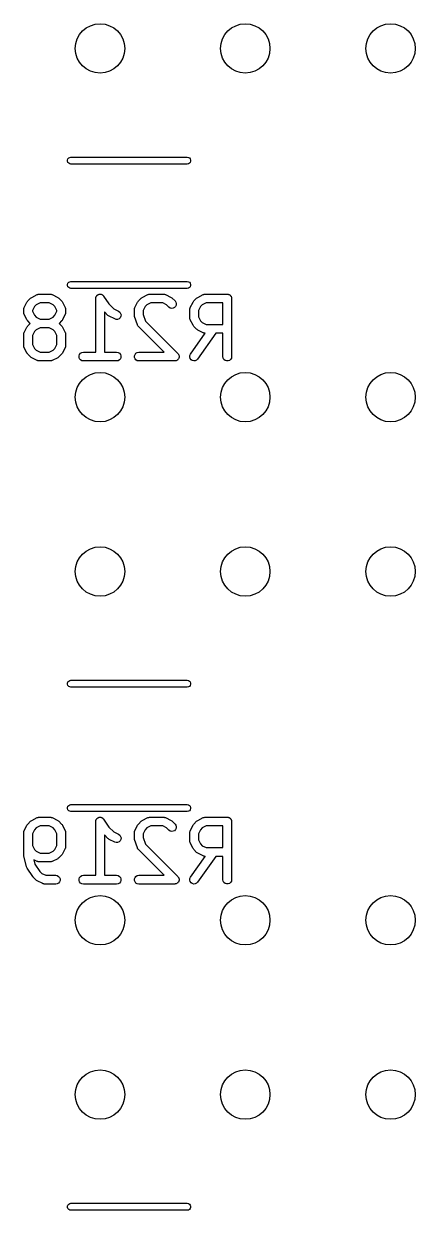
# Model space of a CAD drawing. Extents: x 25 to 326, y -201 to -21.
# Drawn here: x 101.19 to 107.92, y -155.99 to -135.57 of the extents above; entities that cross this region are included whole.
import ezdxf

# ---------------------------------------------------------------- set-up
doc = ezdxf.new("R2010")
doc.units = 0
doc.header["$MEASUREMENT"] = 0
doc.layers.add('BLACK', color=7, linetype='CONTINUOUS')

msp = doc.modelspace()

# ---------------------------------------------------------------- linework, layer by layer
at = {"layer": 'Black'}
for p, q in [((101.941, -137.92), (101.948, -137.9)), ((101.941, -137.94), (101.941, -137.92)), ((101.948, -137.96), (101.941, -137.94)), ((101.948, -137.9), (101.961, -137.884)), ((101.961, -137.976), (101.948, -137.96)), ((101.961, -137.884), (101.979, -137.874)), ((101.979, -137.986), (101.961, -137.976)), ((101.979, -137.874), (102, -137.87)), ((102, -137.99), (101.979, -137.986)), ((102, -137.87), (104, -137.87)), ((104, -137.99), (102, -137.99)), ((104, -137.87), (104.021, -137.874)), ((104.021, -137.986), (104, -137.99)), ((104.021, -137.874), (104.039, -137.884)), ((104.039, -137.976), (104.021, -137.986)), ((104.039, -137.884), (104.052, -137.9)), ((104.052, -137.96), (104.039, -137.976)), ((104.052, -137.9), (104.059, -137.92)), ((104.059, -137.94), (104.052, -137.96)), ((104.059, -137.92), (104.059, -137.94)), ((101.941, -140.06), (101.948, -140.04)), ((101.948, -140.04), (101.961, -140.024)), ((101.961, -140.024), (101.979, -140.014)), ((101.979, -140.014), (102, -140.01)), ((102, -140.01), (104, -140.01)), ((104, -140.01), (104.021, -140.014)), ((104.021, -140.014), (104.039, -140.024)), ((104.039, -140.024), (104.052, -140.04)), ((104.052, -140.04), (104.059, -140.06)), ((101.324, -140.283), (101.419, -140.235)), ((101.419, -140.235), (101.423, -140.234)), ((101.423, -140.234), (101.427, -140.232)), ((101.427, -140.232), (101.435, -140.23)), ((101.435, -140.23), (101.444, -140.228)), ((101.444, -140.228), (101.448, -140.228)), ((101.448, -140.228), (101.452, -140.227)), ((101.452, -140.227), (101.643, -140.227)), ((101.643, -140.227), (101.647, -140.228)), ((101.647, -140.228), (101.651, -140.228)), ((101.651, -140.228), (101.66, -140.23)), ((101.66, -140.23), (101.669, -140.232)), ((101.669, -140.232), (101.672, -140.234)), ((101.672, -140.234), (101.676, -140.235)), ((101.676, -140.235), (101.772, -140.283)), ((101.941, -140.08), (101.941, -140.06)), ((101.948, -140.1), (101.941, -140.08)), ((101.961, -140.116), (101.948, -140.1)), ((101.979, -140.126), (101.961, -140.116)), ((102, -140.13), (101.979, -140.126)), ((104, -140.13), (102, -140.13)), ((102.446, -140.252), (102.448, -140.248)), ((102.448, -140.248), (102.456, -140.243)), ((102.456, -140.243), (102.462, -140.237)), ((102.462, -140.237), (102.466, -140.236)), ((102.466, -140.236), (102.47, -140.234)), ((102.47, -140.234), (102.479, -140.232)), ((102.479, -140.232), (102.487, -140.229)), ((102.487, -140.229), (102.491, -140.229)), ((102.491, -140.229), (102.495, -140.228)), ((102.495, -140.228), (102.504, -140.229)), ((102.504, -140.229), (102.513, -140.229)), ((102.513, -140.229), (102.517, -140.23)), ((102.517, -140.23), (102.521, -140.23)), ((102.521, -140.23), (102.529, -140.234)), ((102.529, -140.234), (102.537, -140.237)), ((102.537, -140.237), (102.541, -140.24)), ((102.541, -140.24), (102.544, -140.242)), ((102.544, -140.242), (102.551, -140.248)), ((102.551, -140.248), (102.557, -140.254)), ((103.228, -140.283), (103.324, -140.235)), ((103.324, -140.235), (103.328, -140.234)), ((103.328, -140.234), (103.331, -140.232)), ((103.331, -140.232), (103.34, -140.23)), ((103.34, -140.23), (103.349, -140.228)), ((103.349, -140.228), (103.353, -140.228)), ((103.353, -140.228), (103.357, -140.227)), ((103.357, -140.227), (103.595, -140.227)), ((103.595, -140.227), (103.599, -140.228)), ((103.599, -140.228), (103.604, -140.228)), ((103.604, -140.228), (103.612, -140.23)), ((103.612, -140.23), (103.621, -140.232)), ((103.621, -140.232), (103.625, -140.234)), ((103.625, -140.234), (103.629, -140.235)), ((103.629, -140.235), (103.724, -140.283)), ((104.021, -140.126), (104, -140.13)), ((104.039, -140.116), (104.021, -140.126)), ((104.052, -140.1), (104.039, -140.116)), ((104.059, -140.08), (104.052, -140.1)), ((104.059, -140.06), (104.059, -140.08)), ((104.181, -140.283), (104.276, -140.235)), ((104.276, -140.235), (104.28, -140.234)), ((104.28, -140.234), (104.284, -140.232)), ((104.284, -140.232), (104.293, -140.23)), ((104.293, -140.23), (104.301, -140.228)), ((104.301, -140.228), (104.305, -140.228)), ((104.305, -140.228), (104.31, -140.227)), ((104.31, -140.227), (104.69, -140.227)), ((104.69, -140.227), (104.697, -140.229)), ((104.697, -140.229), (104.703, -140.229)), ((104.703, -140.229), (104.71, -140.231)), ((104.71, -140.231), (104.716, -140.232)), ((104.716, -140.232), (104.722, -140.235)), ((104.722, -140.235), (104.728, -140.237)), ((104.728, -140.237), (104.733, -140.242)), ((104.733, -140.242), (104.739, -140.245)), ((104.739, -140.245), (104.743, -140.25)), ((104.743, -140.25), (104.748, -140.254)), ((101.195, -140.459), (101.242, -140.364)), ((101.242, -140.364), (101.25, -140.354)), ((101.25, -140.354), (101.256, -140.345)), ((101.256, -140.345), (101.304, -140.297)), ((101.304, -140.297), (101.314, -140.29)), ((101.314, -140.29), (101.324, -140.283)), ((101.371, -140.442), (101.337, -140.511)), ((101.402, -140.412), (101.371, -140.442)), ((101.47, -140.377), (101.402, -140.412)), ((101.625, -140.377), (101.47, -140.377)), ((101.694, -140.412), (101.625, -140.377)), ((101.724, -140.442), (101.694, -140.412)), ((101.758, -140.511), (101.724, -140.442)), ((101.772, -140.283), (101.781, -140.29)), ((101.781, -140.29), (101.791, -140.297)), ((101.791, -140.297), (101.839, -140.345)), ((101.839, -140.345), (101.846, -140.354)), ((101.846, -140.354), (101.853, -140.364)), ((101.853, -140.364), (101.9, -140.459)), ((102.425, -140.294), (102.428, -140.286)), ((102.426, -140.298), (102.425, -140.294)), ((102.425, -140.302), (102.426, -140.298)), ((102.425, -141.227), (102.425, -140.302)), ((102.428, -140.286), (102.43, -140.277)), ((102.43, -140.277), (102.432, -140.273)), ((102.432, -140.273), (102.433, -140.269)), ((102.433, -140.269), (102.438, -140.262)), ((102.438, -140.262), (102.443, -140.254)), ((102.443, -140.254), (102.446, -140.252)), ((102.557, -140.254), (102.56, -140.258)), ((102.56, -140.258), (102.562, -140.261)), ((102.562, -140.261), (102.654, -140.397)), ((102.654, -140.397), (102.735, -140.479)), ((103.1, -140.459), (103.147, -140.364)), ((103.147, -140.364), (103.154, -140.354)), ((103.154, -140.354), (103.161, -140.345)), ((103.161, -140.345), (103.209, -140.297)), ((103.209, -140.297), (103.219, -140.29)), ((103.219, -140.29), (103.228, -140.283)), ((103.276, -140.442), (103.242, -140.511)), ((103.306, -140.412), (103.276, -140.442)), ((103.375, -140.377), (103.306, -140.412)), ((103.578, -140.377), (103.375, -140.377)), ((103.646, -140.412), (103.578, -140.377)), ((103.685, -140.451), (103.646, -140.412)), ((103.706, -140.466), (103.685, -140.451)), ((103.724, -140.283), (103.734, -140.29)), ((103.734, -140.29), (103.744, -140.297)), ((103.744, -140.297), (103.791, -140.345)), ((103.8, -140.441), (103.781, -140.459)), ((103.791, -140.345), (103.806, -140.366)), ((103.811, -140.417), (103.8, -140.441)), ((103.806, -140.366), (103.813, -140.391)), ((103.813, -140.391), (103.811, -140.417)), ((104.052, -140.459), (104.1, -140.364)), ((104.1, -140.364), (104.107, -140.354)), ((104.107, -140.354), (104.114, -140.345)), ((104.114, -140.345), (104.161, -140.297)), ((104.161, -140.297), (104.171, -140.29)), ((104.171, -140.29), (104.181, -140.283)), ((104.228, -140.442), (104.194, -140.511)), ((104.259, -140.412), (104.228, -140.442)), ((104.327, -140.377), (104.259, -140.412)), ((104.615, -140.377), (104.327, -140.377)), ((104.615, -140.751), (104.615, -140.377)), ((104.748, -140.254), (104.751, -140.26)), ((104.751, -140.26), (104.755, -140.265)), ((104.755, -140.265), (104.758, -140.271)), ((104.758, -140.271), (104.761, -140.277)), ((104.761, -140.277), (104.762, -140.283)), ((104.762, -140.283), (104.764, -140.289)), ((104.764, -140.289), (104.764, -140.296)), ((104.764, -140.296), (104.765, -140.302)), ((104.765, -140.302), (104.765, -141.302)), ((101.187, -140.484), (101.19, -140.476)), ((101.188, -140.489), (101.187, -140.484)), ((101.187, -140.493), (101.188, -140.489)), ((101.187, -140.54), (101.187, -140.493)), ((101.188, -140.545), (101.187, -140.54)), ((101.187, -140.549), (101.188, -140.545)), ((101.19, -140.557), (101.187, -140.549)), ((101.19, -140.476), (101.191, -140.467)), ((101.191, -140.566), (101.19, -140.557)), ((101.191, -140.467), (101.194, -140.463)), ((101.194, -140.57), (101.191, -140.566)), ((101.194, -140.463), (101.195, -140.459)), ((101.195, -140.574), (101.194, -140.57)), ((101.242, -140.669), (101.195, -140.574)), ((101.337, -140.511), (101.337, -140.523)), ((101.337, -140.523), (101.371, -140.591)), ((101.371, -140.591), (101.402, -140.622)), ((101.402, -140.622), (101.47, -140.656)), ((101.47, -140.656), (101.625, -140.656)), ((101.625, -140.656), (101.694, -140.622)), ((101.694, -140.622), (101.724, -140.591)), ((101.724, -140.591), (101.758, -140.523)), ((101.758, -140.523), (101.758, -140.511)), ((101.9, -140.574), (101.853, -140.669)), ((101.9, -140.459), (101.902, -140.463)), ((101.902, -140.57), (101.9, -140.574)), ((101.902, -140.463), (101.904, -140.467)), ((101.904, -140.566), (101.902, -140.57)), ((101.904, -140.467), (101.905, -140.476)), ((101.905, -140.557), (101.904, -140.566)), ((101.905, -140.476), (101.908, -140.484)), ((101.908, -140.549), (101.905, -140.557)), ((101.908, -140.484), (101.908, -140.489)), ((101.908, -140.489), (101.908, -140.493)), ((101.908, -140.493), (101.908, -140.54)), ((101.908, -140.54), (101.908, -140.545)), ((101.908, -140.545), (101.908, -140.549)), ((102.637, -140.594), (102.575, -140.531)), ((102.575, -140.531), (102.575, -141.227)), ((102.647, -140.6), (102.637, -140.594)), ((102.657, -140.608), (102.647, -140.6)), ((102.752, -140.655), (102.657, -140.608)), ((102.735, -140.479), (102.819, -140.521)), ((102.777, -140.663), (102.752, -140.655)), ((102.827, -140.651), (102.803, -140.661)), ((102.819, -140.521), (102.84, -140.537)), ((102.846, -140.633), (102.827, -140.651)), ((102.84, -140.537), (102.855, -140.558)), ((102.858, -140.609), (102.846, -140.633)), ((102.855, -140.558), (102.861, -140.584)), ((102.861, -140.584), (102.858, -140.609)), ((103.092, -140.484), (103.095, -140.476)), ((103.092, -140.489), (103.092, -140.484)), ((103.092, -140.493), (103.092, -140.489)), ((103.092, -140.588), (103.092, -140.493)), ((103.094, -140.6), (103.092, -140.588)), ((103.096, -140.612), (103.094, -140.6)), ((103.095, -140.476), (103.096, -140.467)), ((103.096, -140.467), (103.098, -140.463)), ((103.143, -140.755), (103.096, -140.612)), ((103.098, -140.463), (103.1, -140.459)), ((103.242, -140.511), (103.242, -140.576)), ((103.242, -140.576), (103.28, -140.69)), ((103.732, -140.472), (103.706, -140.466)), ((103.758, -140.47), (103.732, -140.472)), ((103.781, -140.459), (103.758, -140.47)), ((104.044, -140.493), (104.045, -140.489)), ((104.044, -140.636), (104.044, -140.493)), ((104.045, -140.64), (104.044, -140.636)), ((104.045, -140.484), (104.047, -140.476)), ((104.045, -140.489), (104.045, -140.484)), ((104.045, -140.644), (104.045, -140.64)), ((104.047, -140.653), (104.045, -140.644)), ((104.047, -140.476), (104.049, -140.467)), ((104.049, -140.661), (104.047, -140.653)), ((104.049, -140.467), (104.051, -140.463)), ((104.051, -140.463), (104.052, -140.459)), ((104.194, -140.511), (104.194, -140.618)), ((104.194, -140.618), (104.228, -140.687)), ((101.195, -140.888), (101.242, -140.793)), ((101.25, -140.679), (101.242, -140.669)), ((101.242, -140.793), (101.25, -140.783)), ((101.256, -140.689), (101.25, -140.679)), ((101.25, -140.783), (101.256, -140.773)), ((101.299, -140.731), (101.256, -140.689)), ((101.256, -140.773), (101.299, -140.731)), ((101.402, -140.84), (101.371, -140.871)), ((101.47, -140.806), (101.402, -140.84)), ((101.625, -140.806), (101.47, -140.806)), ((101.694, -140.84), (101.625, -140.806)), ((101.724, -140.871), (101.694, -140.84)), ((101.839, -140.689), (101.797, -140.731)), ((101.797, -140.731), (101.839, -140.773)), ((101.846, -140.679), (101.839, -140.689)), ((101.839, -140.773), (101.846, -140.783)), ((101.853, -140.669), (101.846, -140.679)), ((101.846, -140.783), (101.853, -140.793)), ((101.853, -140.793), (101.9, -140.888)), ((102.803, -140.661), (102.777, -140.663)), ((103.145, -140.758), (103.143, -140.755)), ((103.146, -140.763), (103.145, -140.758)), ((103.151, -140.77), (103.146, -140.763)), ((103.156, -140.778), (103.151, -140.77)), ((103.159, -140.78), (103.156, -140.778)), ((103.161, -140.784), (103.159, -140.78)), ((103.605, -141.227), (103.161, -140.784)), ((103.28, -140.69), (103.839, -141.249)), ((104.051, -140.665), (104.049, -140.661)), ((104.052, -140.669), (104.051, -140.665)), ((104.1, -140.764), (104.052, -140.669)), ((104.107, -140.774), (104.1, -140.764)), ((104.114, -140.784), (104.107, -140.774)), ((104.161, -140.832), (104.114, -140.784)), ((104.171, -140.838), (104.161, -140.832)), ((104.181, -140.846), (104.171, -140.838)), ((104.276, -140.893), (104.181, -140.846)), ((104.228, -140.687), (104.259, -140.717)), ((104.259, -140.717), (104.327, -140.751)), ((104.327, -140.751), (104.615, -140.751)), ((101.187, -140.913), (101.19, -140.904)), ((101.188, -140.917), (101.187, -140.913)), ((101.187, -140.921), (101.188, -140.917)), ((101.187, -141.112), (101.187, -140.921)), ((101.19, -140.904), (101.191, -140.896)), ((101.191, -140.896), (101.194, -140.892)), ((101.194, -140.892), (101.195, -140.888)), ((101.371, -140.871), (101.337, -140.939)), ((101.337, -140.939), (101.337, -141.094)), ((101.758, -140.939), (101.724, -140.871)), ((101.758, -141.094), (101.758, -140.939)), ((101.9, -140.888), (101.902, -140.892)), ((101.902, -140.892), (101.904, -140.896)), ((101.904, -140.896), (101.905, -140.904)), ((101.905, -140.904), (101.908, -140.913)), ((101.908, -140.913), (101.908, -140.917)), ((101.908, -140.917), (101.908, -140.921)), ((101.908, -140.921), (101.908, -141.112)), ((104.058, -141.259), (104.308, -140.901)), ((104.491, -140.901), (104.18, -141.345)), ((104.28, -140.895), (104.276, -140.893)), ((104.284, -140.897), (104.28, -140.895)), ((104.293, -140.898), (104.284, -140.897)), ((104.301, -140.901), (104.293, -140.898)), ((104.305, -140.9), (104.301, -140.901)), ((104.308, -140.901), (104.305, -140.9)), ((104.615, -140.901), (104.491, -140.901)), ((104.615, -141.302), (104.615, -140.901)), ((101.188, -141.116), (101.187, -141.112)), ((101.187, -141.12), (101.188, -141.116)), ((101.19, -141.129), (101.187, -141.12)), ((101.191, -141.138), (101.19, -141.129)), ((101.194, -141.141), (101.191, -141.138)), ((101.195, -141.145), (101.194, -141.141)), ((101.242, -141.241), (101.195, -141.145)), ((101.25, -141.25), (101.242, -141.241)), ((101.256, -141.26), (101.25, -141.25)), ((101.304, -141.308), (101.256, -141.26)), ((101.337, -141.094), (101.371, -141.163)), ((101.371, -141.163), (101.402, -141.193)), ((101.402, -141.193), (101.47, -141.227)), ((101.47, -141.227), (101.625, -141.227)), ((101.625, -141.227), (101.694, -141.193)), ((101.694, -141.193), (101.724, -141.163)), ((101.724, -141.163), (101.758, -141.094)), ((101.839, -141.26), (101.791, -141.308)), ((101.846, -141.25), (101.839, -141.26)), ((101.853, -141.241), (101.846, -141.25)), ((101.9, -141.145), (101.853, -141.241)), ((101.902, -141.141), (101.9, -141.145)), ((101.904, -141.138), (101.902, -141.141)), ((101.905, -141.129), (101.904, -141.138)), ((101.908, -141.12), (101.905, -141.129)), ((101.908, -141.112), (101.908, -141.116)), ((101.908, -141.116), (101.908, -141.12)), ((102.14, -141.289), (102.149, -141.265)), ((102.149, -141.265), (102.166, -141.245)), ((102.166, -141.245), (102.189, -141.232)), ((102.189, -141.232), (102.214, -141.227)), ((102.214, -141.227), (102.425, -141.227)), ((102.575, -141.227), (102.786, -141.227)), ((102.786, -141.227), (102.811, -141.232)), ((102.811, -141.232), (102.834, -141.245)), ((102.834, -141.245), (102.851, -141.265)), ((102.851, -141.265), (102.86, -141.289)), ((103.093, -141.289), (103.102, -141.265)), ((103.102, -141.265), (103.118, -141.245)), ((103.118, -141.245), (103.141, -141.232)), ((103.141, -141.232), (103.167, -141.227)), ((103.167, -141.227), (103.605, -141.227)), ((103.839, -141.249), (103.844, -141.257)), ((103.844, -141.257), (103.851, -141.265)), ((103.851, -141.265), (103.852, -141.268)), ((103.852, -141.268), (103.854, -141.271)), ((103.854, -141.271), (103.856, -141.28)), ((104.047, -141.283), (104.058, -141.259)), ((101.314, -141.315), (101.304, -141.308)), ((101.324, -141.322), (101.314, -141.315)), ((101.419, -141.369), (101.324, -141.322)), ((101.423, -141.371), (101.419, -141.369)), ((101.427, -141.373), (101.423, -141.371)), ((101.435, -141.374), (101.427, -141.373)), ((101.444, -141.377), (101.435, -141.374)), ((101.448, -141.377), (101.444, -141.377)), ((101.452, -141.377), (101.448, -141.377)), ((101.643, -141.377), (101.452, -141.377)), ((101.647, -141.377), (101.643, -141.377)), ((101.651, -141.377), (101.647, -141.377)), ((101.66, -141.374), (101.651, -141.377)), ((101.669, -141.373), (101.66, -141.374)), ((101.672, -141.371), (101.669, -141.373)), ((101.676, -141.369), (101.672, -141.371)), ((101.772, -141.322), (101.676, -141.369)), ((101.781, -141.315), (101.772, -141.322)), ((101.791, -141.308), (101.781, -141.315)), ((102.14, -141.315), (102.14, -141.289)), ((102.149, -141.34), (102.14, -141.315)), ((102.166, -141.36), (102.149, -141.34)), ((102.189, -141.373), (102.166, -141.36)), ((102.214, -141.377), (102.189, -141.373)), ((102.786, -141.377), (102.214, -141.377)), ((102.811, -141.373), (102.786, -141.377)), ((102.834, -141.36), (102.811, -141.373)), ((102.851, -141.34), (102.834, -141.36)), ((102.86, -141.315), (102.851, -141.34)), ((102.86, -141.289), (102.86, -141.315)), ((103.093, -141.315), (103.093, -141.289)), ((103.102, -141.34), (103.093, -141.315)), ((103.118, -141.36), (103.102, -141.34)), ((103.141, -141.373), (103.118, -141.36)), ((103.167, -141.377), (103.141, -141.373)), ((103.786, -141.377), (103.167, -141.377)), ((103.795, -141.376), (103.786, -141.377)), ((103.805, -141.375), (103.795, -141.376)), ((103.808, -141.373), (103.805, -141.375)), ((103.811, -141.373), (103.808, -141.373)), ((103.82, -141.368), (103.811, -141.373)), ((103.829, -141.364), (103.82, -141.368)), ((103.831, -141.361), (103.829, -141.364)), ((103.834, -141.36), (103.831, -141.361)), ((103.84, -141.352), (103.834, -141.36)), ((103.847, -141.345), (103.84, -141.352)), ((103.849, -141.342), (103.847, -141.345)), ((103.851, -141.34), (103.849, -141.342)), ((103.854, -141.331), (103.851, -141.34)), ((103.858, -141.322), (103.854, -141.331)), ((103.856, -141.28), (103.86, -141.289)), ((103.86, -141.315), (103.858, -141.319)), ((103.858, -141.319), (103.858, -141.322)), ((103.86, -141.289), (103.86, -141.293)), ((103.86, -141.293), (103.86, -141.296)), ((103.86, -141.296), (103.86, -141.306)), ((103.86, -141.306), (103.86, -141.315)), ((104.044, -141.309), (104.047, -141.283)), ((104.051, -141.334), (104.044, -141.309)), ((104.066, -141.355), (104.051, -141.334)), ((104.087, -141.37), (104.066, -141.355)), ((104.113, -141.377), (104.087, -141.37)), ((104.138, -141.375), (104.113, -141.377)), ((104.162, -141.364), (104.138, -141.375)), ((104.18, -141.345), (104.162, -141.364)), ((104.62, -141.328), (104.615, -141.302)), ((104.633, -141.351), (104.62, -141.328)), ((104.653, -141.367), (104.633, -141.351)), ((104.677, -141.376), (104.653, -141.367)), ((104.703, -141.376), (104.677, -141.376)), ((104.728, -141.367), (104.703, -141.376)), ((104.748, -141.351), (104.728, -141.367)), ((104.761, -141.328), (104.748, -141.351)), ((104.765, -141.302), (104.761, -141.328)), ((101.941, -146.92), (101.948, -146.9)), ((101.941, -146.94), (101.941, -146.92)), ((101.948, -146.96), (101.941, -146.94)), ((101.948, -146.9), (101.961, -146.884)), ((101.961, -146.976), (101.948, -146.96)), ((101.961, -146.884), (101.979, -146.874)), ((101.979, -146.986), (101.961, -146.976)), ((101.979, -146.874), (102, -146.87)), ((102, -146.99), (101.979, -146.986)), ((102, -146.87), (104, -146.87)), ((104, -146.87), (104.021, -146.874)), ((104.021, -146.986), (104, -146.99)), ((104.021, -146.874), (104.039, -146.884)), ((104.039, -146.976), (104.021, -146.986)), ((104.039, -146.884), (104.052, -146.9)), ((104.052, -146.96), (104.039, -146.976)), ((104.052, -146.9), (104.059, -146.92)), ((104.059, -146.94), (104.052, -146.96)), ((104.059, -146.92), (104.059, -146.94)), ((104, -146.99), (102, -146.99)), ((101.948, -149.04), (101.961, -149.024)), ((101.961, -149.024), (101.979, -149.014)), ((101.979, -149.014), (102, -149.01)), ((102, -149.01), (104, -149.01)), ((104, -149.01), (104.021, -149.014)), ((104.021, -149.014), (104.039, -149.024)), ((104.039, -149.024), (104.052, -149.04)), ((101.423, -149.234), (101.427, -149.232)), ((101.427, -149.232), (101.435, -149.23)), ((101.435, -149.23), (101.444, -149.228)), ((101.444, -149.228), (101.448, -149.228)), ((101.448, -149.228), (101.452, -149.227)), ((101.452, -149.227), (101.643, -149.227)), ((101.643, -149.227), (101.647, -149.228)), ((101.647, -149.228), (101.651, -149.228)), ((101.651, -149.228), (101.66, -149.23)), ((101.66, -149.23), (101.669, -149.232)), ((101.669, -149.232), (101.672, -149.234)), ((101.941, -149.06), (101.948, -149.04)), ((101.941, -149.08), (101.941, -149.06)), ((101.948, -149.1), (101.941, -149.08)), ((101.961, -149.116), (101.948, -149.1)), ((101.979, -149.126), (101.961, -149.116)), ((102, -149.13), (101.979, -149.126)), ((104, -149.13), (102, -149.13)), ((102.47, -149.234), (102.479, -149.232)), ((102.479, -149.232), (102.487, -149.229)), ((102.487, -149.229), (102.491, -149.229)), ((102.491, -149.229), (102.495, -149.228)), ((102.495, -149.228), (102.504, -149.229)), ((102.504, -149.229), (102.513, -149.229)), ((102.513, -149.229), (102.517, -149.23)), ((102.517, -149.23), (102.521, -149.23)), ((102.521, -149.23), (102.529, -149.234)), ((103.328, -149.234), (103.331, -149.232)), ((103.331, -149.232), (103.34, -149.23)), ((103.34, -149.23), (103.349, -149.228)), ((103.349, -149.228), (103.353, -149.228)), ((103.353, -149.228), (103.357, -149.227)), ((103.357, -149.227), (103.595, -149.227)), ((103.595, -149.227), (103.599, -149.228)), ((103.599, -149.228), (103.604, -149.228)), ((103.604, -149.228), (103.612, -149.23)), ((103.612, -149.23), (103.621, -149.232)), ((103.621, -149.232), (103.625, -149.234)), ((104.021, -149.126), (104, -149.13)), ((104.039, -149.116), (104.021, -149.126)), ((104.052, -149.1), (104.039, -149.116)), ((104.052, -149.04), (104.059, -149.06)), ((104.059, -149.08), (104.052, -149.1)), ((104.059, -149.06), (104.059, -149.08)), ((104.28, -149.234), (104.284, -149.232)), ((104.284, -149.232), (104.293, -149.23)), ((104.293, -149.23), (104.301, -149.228)), ((104.301, -149.228), (104.305, -149.228)), ((104.305, -149.228), (104.31, -149.227)), ((104.31, -149.227), (104.69, -149.227)), ((104.69, -149.227), (104.697, -149.229)), ((104.697, -149.229), (104.703, -149.229)), ((104.703, -149.229), (104.71, -149.231)), ((104.71, -149.231), (104.716, -149.232)), ((104.716, -149.232), (104.722, -149.235)), ((101.195, -149.459), (101.242, -149.364)), ((101.242, -149.364), (101.25, -149.354)), ((101.25, -149.354), (101.256, -149.345)), ((101.256, -149.345), (101.304, -149.297)), ((101.304, -149.297), (101.314, -149.29)), ((101.314, -149.29), (101.324, -149.283)), ((101.324, -149.283), (101.419, -149.235)), ((101.402, -149.412), (101.371, -149.442)), ((101.47, -149.377), (101.402, -149.412)), ((101.419, -149.235), (101.423, -149.234)), ((101.625, -149.377), (101.47, -149.377)), ((101.694, -149.412), (101.625, -149.377)), ((101.672, -149.234), (101.676, -149.235)), ((101.676, -149.235), (101.772, -149.283)), ((101.724, -149.442), (101.694, -149.412)), ((101.772, -149.283), (101.781, -149.29)), ((101.781, -149.29), (101.791, -149.297)), ((101.791, -149.297), (101.839, -149.345)), ((101.839, -149.345), (101.846, -149.354)), ((101.846, -149.354), (101.853, -149.364)), ((101.853, -149.364), (101.9, -149.459)), ((102.425, -149.294), (102.428, -149.286)), ((102.426, -149.298), (102.425, -149.294)), ((102.425, -149.302), (102.426, -149.298)), ((102.425, -150.227), (102.425, -149.302)), ((102.428, -149.286), (102.43, -149.277)), ((102.43, -149.277), (102.432, -149.273)), ((102.432, -149.273), (102.433, -149.269)), ((102.433, -149.269), (102.438, -149.262)), ((102.438, -149.262), (102.443, -149.254)), ((102.443, -149.254), (102.446, -149.252)), ((102.446, -149.252), (102.448, -149.248)), ((102.448, -149.248), (102.456, -149.243)), ((102.456, -149.243), (102.462, -149.237)), ((102.462, -149.237), (102.466, -149.236)), ((102.466, -149.236), (102.47, -149.234)), ((102.529, -149.234), (102.537, -149.237)), ((102.537, -149.237), (102.541, -149.24)), ((102.541, -149.24), (102.544, -149.242)), ((102.544, -149.242), (102.551, -149.248)), ((102.551, -149.248), (102.557, -149.254)), ((102.557, -149.254), (102.56, -149.258)), ((102.56, -149.258), (102.562, -149.261)), ((102.562, -149.261), (102.654, -149.397)), ((102.654, -149.397), (102.735, -149.479)), ((103.1, -149.459), (103.147, -149.364)), ((103.147, -149.364), (103.154, -149.354)), ((103.154, -149.354), (103.161, -149.345)), ((103.161, -149.345), (103.209, -149.297)), ((103.209, -149.297), (103.219, -149.29)), ((103.219, -149.29), (103.228, -149.283)), ((103.228, -149.283), (103.324, -149.235)), ((103.306, -149.412), (103.276, -149.442)), ((103.375, -149.377), (103.306, -149.412)), ((103.324, -149.235), (103.328, -149.234)), ((103.578, -149.377), (103.375, -149.377)), ((103.646, -149.412), (103.578, -149.377)), ((103.625, -149.234), (103.629, -149.235)), ((103.629, -149.235), (103.724, -149.283)), ((103.685, -149.451), (103.646, -149.412)), ((103.724, -149.283), (103.734, -149.29)), ((103.734, -149.29), (103.744, -149.297)), ((103.744, -149.297), (103.791, -149.345)), ((103.791, -149.345), (103.806, -149.366)), ((103.811, -149.417), (103.8, -149.441)), ((103.806, -149.366), (103.813, -149.391)), ((103.813, -149.391), (103.811, -149.417)), ((104.052, -149.459), (104.1, -149.364)), ((104.1, -149.364), (104.107, -149.354)), ((104.107, -149.354), (104.114, -149.345)), ((104.114, -149.345), (104.161, -149.297)), ((104.161, -149.297), (104.171, -149.29)), ((104.171, -149.29), (104.181, -149.283)), ((104.181, -149.283), (104.276, -149.235)), ((104.259, -149.412), (104.228, -149.442)), ((104.327, -149.377), (104.259, -149.412)), ((104.276, -149.235), (104.28, -149.234)), ((104.615, -149.377), (104.327, -149.377)), ((104.615, -149.751), (104.615, -149.377)), ((104.722, -149.235), (104.728, -149.237)), ((104.728, -149.237), (104.733, -149.242)), ((104.733, -149.242), (104.739, -149.245)), ((104.739, -149.245), (104.743, -149.25)), ((104.743, -149.25), (104.748, -149.254)), ((104.748, -149.254), (104.751, -149.26)), ((104.751, -149.26), (104.755, -149.265)), ((104.755, -149.265), (104.758, -149.271)), ((104.758, -149.271), (104.761, -149.277)), ((104.761, -149.277), (104.762, -149.283)), ((104.762, -149.283), (104.764, -149.289)), ((104.764, -149.289), (104.764, -149.296)), ((104.764, -149.296), (104.765, -149.302)), ((104.765, -149.302), (104.765, -150.302)), ((101.187, -149.484), (101.19, -149.476)), ((101.188, -149.489), (101.187, -149.484)), ((101.187, -149.493), (101.188, -149.489)), ((101.187, -149.874), (101.187, -149.493)), ((101.19, -149.476), (101.191, -149.467)), ((101.191, -149.467), (101.194, -149.463)), ((101.194, -149.463), (101.195, -149.459)), ((101.371, -149.442), (101.337, -149.511)), ((101.337, -149.511), (101.337, -149.713)), ((101.758, -149.511), (101.724, -149.442)), ((101.758, -149.713), (101.758, -149.511)), ((101.9, -149.459), (101.902, -149.463)), ((101.902, -149.463), (101.904, -149.467)), ((101.904, -149.467), (101.905, -149.476)), ((101.905, -149.476), (101.908, -149.484)), ((101.908, -149.484), (101.908, -149.489)), ((101.908, -149.489), (101.908, -149.493)), ((101.908, -149.493), (101.908, -149.731)), ((102.637, -149.594), (102.575, -149.531)), ((102.575, -149.531), (102.575, -150.227)), ((102.647, -149.6), (102.637, -149.594)), ((102.657, -149.608), (102.647, -149.6)), ((102.752, -149.655), (102.657, -149.608)), ((102.735, -149.479), (102.819, -149.521)), ((102.819, -149.521), (102.84, -149.537)), ((102.846, -149.633), (102.827, -149.651)), ((102.84, -149.537), (102.855, -149.558)), ((102.858, -149.609), (102.846, -149.633)), ((102.855, -149.558), (102.861, -149.584)), ((102.861, -149.584), (102.858, -149.609)), ((103.092, -149.484), (103.095, -149.476)), ((103.092, -149.489), (103.092, -149.484)), ((103.092, -149.493), (103.092, -149.489)), ((103.092, -149.588), (103.092, -149.493)), ((103.094, -149.6), (103.092, -149.588)), ((103.096, -149.612), (103.094, -149.6)), ((103.095, -149.476), (103.096, -149.467)), ((103.096, -149.467), (103.098, -149.463)), ((103.143, -149.755), (103.096, -149.612)), ((103.098, -149.463), (103.1, -149.459)), ((103.276, -149.442), (103.242, -149.511)), ((103.242, -149.511), (103.242, -149.576)), ((103.242, -149.576), (103.28, -149.69)), ((103.706, -149.466), (103.685, -149.451)), ((103.732, -149.472), (103.706, -149.466)), ((103.758, -149.47), (103.732, -149.472)), ((103.781, -149.459), (103.758, -149.47)), ((103.8, -149.441), (103.781, -149.459)), ((104.044, -149.493), (104.045, -149.489)), ((104.044, -149.636), (104.044, -149.493)), ((104.045, -149.64), (104.044, -149.636)), ((104.045, -149.484), (104.047, -149.476)), ((104.045, -149.489), (104.045, -149.484)), ((104.045, -149.644), (104.045, -149.64)), ((104.047, -149.476), (104.049, -149.467)), ((104.049, -149.467), (104.051, -149.463)), ((104.051, -149.463), (104.052, -149.459)), ((104.228, -149.442), (104.194, -149.511)), ((104.194, -149.511), (104.194, -149.618)), ((104.194, -149.618), (104.228, -149.687)), ((101.337, -149.713), (101.371, -149.782)), ((101.371, -149.782), (101.402, -149.812)), ((101.402, -149.812), (101.47, -149.846)), ((101.47, -149.846), (101.625, -149.846)), ((101.625, -149.846), (101.694, -149.812)), ((101.694, -149.812), (101.724, -149.782)), ((101.724, -149.782), (101.758, -149.713)), ((101.9, -149.764), (101.853, -149.86)), ((101.902, -149.76), (101.9, -149.764)), ((101.904, -149.757), (101.902, -149.76)), ((101.905, -149.748), (101.904, -149.757)), ((101.908, -149.74), (101.905, -149.748)), ((101.908, -149.731), (101.908, -149.735)), ((101.908, -149.735), (101.908, -149.74)), ((102.777, -149.663), (102.752, -149.655)), ((102.803, -149.661), (102.777, -149.663)), ((102.827, -149.651), (102.803, -149.661)), ((103.145, -149.758), (103.143, -149.755)), ((103.146, -149.763), (103.145, -149.758)), ((103.151, -149.77), (103.146, -149.763)), ((103.156, -149.778), (103.151, -149.77)), ((103.159, -149.78), (103.156, -149.778)), ((103.161, -149.784), (103.159, -149.78)), ((103.605, -150.227), (103.161, -149.784)), ((103.28, -149.69), (103.839, -150.249)), ((104.047, -149.653), (104.045, -149.644)), ((104.049, -149.661), (104.047, -149.653)), ((104.051, -149.665), (104.049, -149.661)), ((104.052, -149.669), (104.051, -149.665)), ((104.1, -149.764), (104.052, -149.669)), ((104.107, -149.774), (104.1, -149.764)), ((104.114, -149.784), (104.107, -149.774)), ((104.161, -149.832), (104.114, -149.784)), ((104.171, -149.838), (104.161, -149.832)), ((104.181, -149.846), (104.171, -149.838)), ((104.276, -149.893), (104.181, -149.846)), ((104.228, -149.687), (104.259, -149.717)), ((104.259, -149.717), (104.327, -149.751)), ((104.327, -149.751), (104.615, -149.751)), ((101.188, -149.883), (101.187, -149.874)), ((101.189, -149.892), (101.188, -149.883)), ((101.237, -150.082), (101.189, -149.892)), ((101.419, -149.989), (101.361, -149.959)), ((101.361, -149.959), (101.379, -150.033)), ((101.379, -150.033), (101.463, -150.159)), ((101.423, -149.99), (101.419, -149.989)), ((101.427, -149.992), (101.423, -149.99)), ((101.435, -149.993), (101.427, -149.992)), ((101.444, -149.996), (101.435, -149.993)), ((101.448, -149.996), (101.444, -149.996)), ((101.452, -149.996), (101.448, -149.996)), ((101.643, -149.996), (101.452, -149.996)), ((101.647, -149.996), (101.643, -149.996)), ((101.651, -149.996), (101.647, -149.996)), ((101.66, -149.993), (101.651, -149.996)), ((101.669, -149.992), (101.66, -149.993)), ((101.672, -149.99), (101.669, -149.992)), ((101.676, -149.989), (101.672, -149.99)), ((101.772, -149.941), (101.676, -149.989)), ((101.781, -149.934), (101.772, -149.941)), ((101.791, -149.927), (101.781, -149.934)), ((101.839, -149.879), (101.791, -149.927)), ((101.846, -149.869), (101.839, -149.879)), ((101.853, -149.86), (101.846, -149.869)), ((104.058, -150.259), (104.308, -149.901)), ((104.491, -149.901), (104.18, -150.345)), ((104.28, -149.895), (104.276, -149.893)), ((104.284, -149.897), (104.28, -149.895)), ((104.293, -149.898), (104.284, -149.897)), ((104.301, -149.901), (104.293, -149.898)), ((104.305, -149.9), (104.301, -149.901)), ((104.308, -149.901), (104.305, -149.9)), ((104.615, -149.901), (104.491, -149.901)), ((104.615, -150.302), (104.615, -149.901)), ((101.242, -150.094), (101.237, -150.082)), ((101.247, -150.106), (101.242, -150.094)), ((101.342, -150.249), (101.247, -150.106)), ((101.347, -150.254), (101.342, -150.249)), ((101.352, -150.26), (101.347, -150.254)), ((101.463, -150.159), (101.497, -150.193)), ((101.497, -150.193), (101.565, -150.227)), ((101.565, -150.227), (101.738, -150.227)), ((101.738, -150.227), (101.764, -150.232)), ((101.764, -150.232), (101.786, -150.245)), ((101.786, -150.245), (101.803, -150.265)), ((102.149, -150.265), (102.166, -150.245)), ((102.166, -150.245), (102.189, -150.232)), ((102.189, -150.232), (102.214, -150.227)), ((102.214, -150.227), (102.425, -150.227)), ((102.575, -150.227), (102.786, -150.227)), ((102.786, -150.227), (102.811, -150.232)), ((102.811, -150.232), (102.834, -150.245)), ((102.834, -150.245), (102.851, -150.265)), ((103.102, -150.265), (103.118, -150.245)), ((103.118, -150.245), (103.141, -150.232)), ((103.141, -150.232), (103.167, -150.227)), ((103.167, -150.227), (103.605, -150.227)), ((103.839, -150.249), (103.844, -150.257)), ((101.399, -150.308), (101.352, -150.26)), ((101.409, -150.315), (101.399, -150.308)), ((101.419, -150.322), (101.409, -150.315)), ((101.514, -150.369), (101.419, -150.322)), ((101.518, -150.371), (101.514, -150.369)), ((101.522, -150.373), (101.518, -150.371)), ((101.531, -150.374), (101.522, -150.373)), ((101.539, -150.377), (101.531, -150.374)), ((101.543, -150.377), (101.539, -150.377)), ((101.548, -150.377), (101.543, -150.377)), ((101.738, -150.377), (101.548, -150.377)), ((101.764, -150.373), (101.738, -150.377)), ((101.786, -150.36), (101.764, -150.373)), ((101.803, -150.34), (101.786, -150.36)), ((101.803, -150.265), (101.812, -150.289)), ((101.812, -150.315), (101.803, -150.34)), ((101.812, -150.289), (101.812, -150.315)), ((102.14, -150.289), (102.149, -150.265)), ((102.14, -150.315), (102.14, -150.289)), ((102.149, -150.34), (102.14, -150.315)), ((102.166, -150.36), (102.149, -150.34)), ((102.189, -150.373), (102.166, -150.36)), ((102.214, -150.377), (102.189, -150.373)), ((102.786, -150.377), (102.214, -150.377)), ((102.811, -150.373), (102.786, -150.377)), ((102.834, -150.36), (102.811, -150.373)), ((102.851, -150.34), (102.834, -150.36)), ((102.851, -150.265), (102.86, -150.289)), ((102.86, -150.315), (102.851, -150.34)), ((102.86, -150.289), (102.86, -150.315)), ((103.093, -150.289), (103.102, -150.265)), ((103.093, -150.315), (103.093, -150.289)), ((103.102, -150.34), (103.093, -150.315)), ((103.118, -150.36), (103.102, -150.34)), ((103.141, -150.373), (103.118, -150.36)), ((103.167, -150.377), (103.141, -150.373)), ((103.786, -150.377), (103.167, -150.377)), ((103.795, -150.376), (103.786, -150.377)), ((103.805, -150.375), (103.795, -150.376)), ((103.808, -150.373), (103.805, -150.375)), ((103.811, -150.373), (103.808, -150.373)), ((103.82, -150.368), (103.811, -150.373)), ((103.829, -150.364), (103.82, -150.368)), ((103.831, -150.361), (103.829, -150.364)), ((103.834, -150.36), (103.831, -150.361)), ((103.84, -150.352), (103.834, -150.36)), ((103.847, -150.345), (103.84, -150.352)), ((103.844, -150.257), (103.851, -150.265)), ((103.849, -150.342), (103.847, -150.345)), ((103.851, -150.34), (103.849, -150.342)), ((103.851, -150.265), (103.852, -150.268)), ((103.854, -150.331), (103.851, -150.34)), ((103.852, -150.268), (103.854, -150.271)), ((103.854, -150.271), (103.856, -150.28)), ((103.858, -150.322), (103.854, -150.331)), ((103.856, -150.28), (103.86, -150.289)), ((103.86, -150.315), (103.858, -150.319)), ((103.858, -150.319), (103.858, -150.322)), ((103.86, -150.289), (103.86, -150.293)), ((103.86, -150.293), (103.86, -150.296)), ((103.86, -150.296), (103.86, -150.306)), ((103.86, -150.306), (103.86, -150.315)), ((104.044, -150.309), (104.047, -150.283)), ((104.051, -150.334), (104.044, -150.309)), ((104.047, -150.283), (104.058, -150.259)), ((104.066, -150.355), (104.051, -150.334)), ((104.087, -150.37), (104.066, -150.355)), ((104.113, -150.377), (104.087, -150.37)), ((104.138, -150.375), (104.113, -150.377)), ((104.162, -150.364), (104.138, -150.375)), ((104.18, -150.345), (104.162, -150.364)), ((104.62, -150.328), (104.615, -150.302)), ((104.633, -150.351), (104.62, -150.328)), ((104.653, -150.367), (104.633, -150.351)), ((104.677, -150.376), (104.653, -150.367)), ((104.703, -150.376), (104.677, -150.376)), ((104.728, -150.367), (104.703, -150.376)), ((104.748, -150.351), (104.728, -150.367)), ((104.761, -150.328), (104.748, -150.351)), ((104.765, -150.302), (104.761, -150.328)), ((101.941, -155.92), (101.948, -155.9)), ((101.941, -155.94), (101.941, -155.92)), ((101.948, -155.96), (101.941, -155.94)), ((101.948, -155.9), (101.961, -155.884)), ((101.961, -155.976), (101.948, -155.96)), ((101.961, -155.884), (101.979, -155.874)), ((101.979, -155.874), (102, -155.87)), ((102, -155.87), (104, -155.87)), ((104, -155.87), (104.021, -155.874)), ((104.021, -155.874), (104.039, -155.884)), ((104.039, -155.884), (104.052, -155.9)), ((104.052, -155.96), (104.039, -155.976)), ((104.052, -155.9), (104.059, -155.92)), ((104.059, -155.94), (104.052, -155.96)), ((104.059, -155.92), (104.059, -155.94)), ((101.979, -155.986), (101.961, -155.976)), ((102, -155.99), (101.979, -155.986)), ((104, -155.99), (102, -155.99)), ((104.021, -155.986), (104, -155.99)), ((104.039, -155.976), (104.021, -155.986))]:
    msp.add_line(p, q, dxfattribs=at)
for centre in [(102.5, -136), (105, -136), (107.5, -136), (102.5, -142), (105, -142), (107.5, -142), (102.5, -145), (105, -145), (107.5, -145), (102.5, -151), (105, -151), (107.5, -151), (102.5, -154), (105, -154), (107.5, -154)]:
    msp.add_circle(centre, 0.425, dxfattribs=at)

doc.saveas('drawing.dxf')
